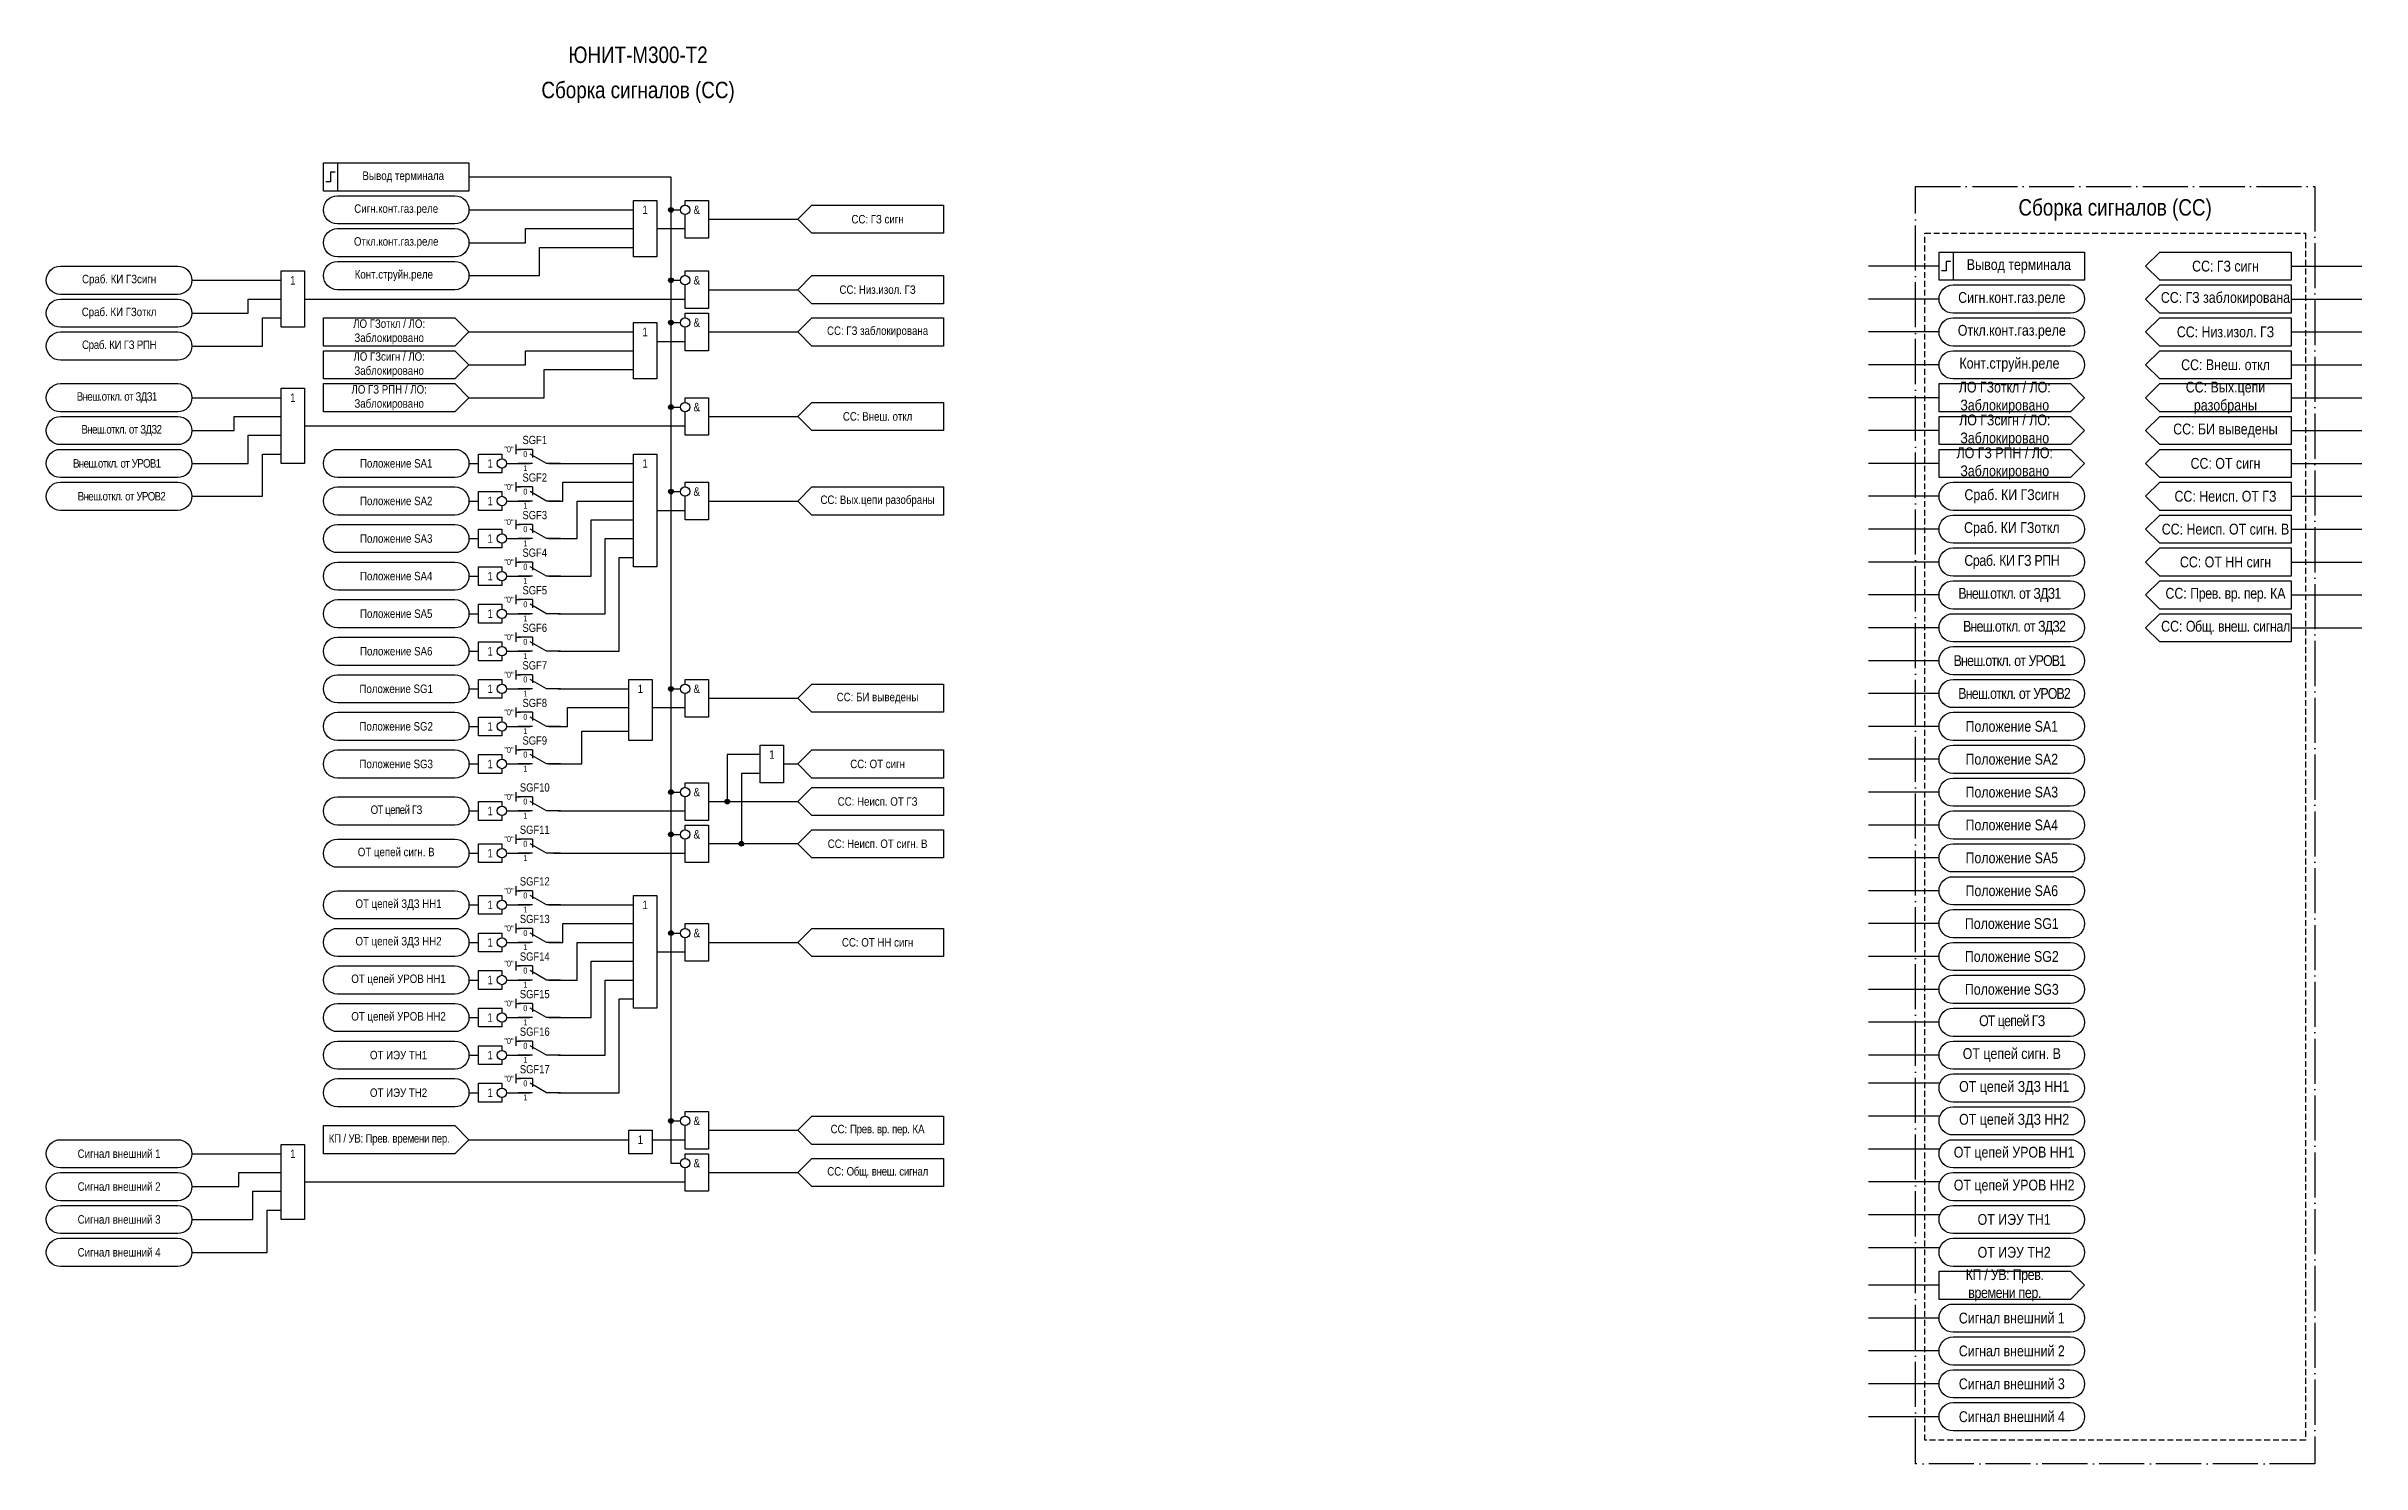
# Model space of a CAD drawing. Header units: millimetres. Extents: x -999 to 446, y 73 to 378.
# Drawn here: x -47 to 446, y 76 to 377.8 of the extents above.
import ezdxf
from ezdxf.enums import TextEntityAlignment as Align

# ---------------------------------------------------------------- set-up
doc = ezdxf.new("R2010")
doc.units = ezdxf.units.MM
doc.linetypes.add('ACAD_ISO04W100', pattern=[30, 24, -3, 0, -3])
doc.linetypes.add('штриховая2', pattern=[0.375, 0.25, -0.125])
doc.layers.add('TEXT', color=7, linetype='Continuous', lineweight=25)
doc.layers.add('Основная', color=7, linetype='Continuous')
doc.styles.add('2.5_Gost_RD', font='ARIALN.TTF', dxfattribs={"height": 2.5})
doc.styles.add('3.5_Gost_RD', font='ARIALN.TTF', dxfattribs={"height": 3.5})
doc.styles.add('Вывод', font='ARIALN.TTF', dxfattribs={"height": 2.5})
doc.styles.add('Компонент', font='ARIALN.TTF', dxfattribs={"height": 3.5})

# ---------------------------------------------------------------- blocks, each defined once
blk = doc.blocks.new('Точка')
at = {"ltscale": 100}
h = blk.add_hatch(color=256, dxfattribs=at)
h.dxf.hatch_style = 1
edge = h.paths.add_edge_path()
edge.add_arc((0, 0), 0.5, 0, 360)
blk.add_circle((0, 0), 0.5, dxfattribs=at)
blk = doc.blocks.new('*U78')
at = {"layer": 'Основная', "color": 0}
blk.add_line((0, 0), (7, 4), dxfattribs=at)
at = {"layer": 'Основная', "ltscale": 0.35}
blk.add_line((6, 6), (6, 2.5), dxfattribs=at)
blk = doc.blocks.new('*U88')
at = {"layer": 'Основная', "color": 0}
for p, q in [((-3, 6), (-9, 6)), ((-3, 0), (-9, 0)), ((9, 0), (3, 0))]:
    blk.add_line(p, q, dxfattribs=at)
at = {"layer": 'Основная', "ltscale": 0.25, "xscale": -1}
blk.add_blockref('*U78', (3, 0), dxfattribs=at)
at = {"layer": 'Основная'}
for tag, height, style, p in [('ОУ', 3.5, 'Компонент', (-2, 10)), ('В1', 2.5, 'Вывод', (-13, 6)), ('В2', 2.5, 'Вывод', (-6, 4)), ('В3', 2.5, 'Вывод', (-6, -2))]:
    blk.add_attdef(tag, text='', height=height, dxfattribs=dict(at, style=style)).set_placement(p, align=Align.MIDDLE_CENTER)
blk = doc.blocks.new('*U89')
at = {"layer": 'Основная', "color": 0}
for p, q in [((-3, 6), (-9, 6)), ((-3, 0), (-9, 0)), ((9, 0), (3, 0))]:
    blk.add_line(p, q, dxfattribs=at)
at = {"layer": 'Основная', "ltscale": 0.25, "xscale": -1}
blk.add_blockref('*U78', (3, 0), dxfattribs=at)
at = {"layer": 'Основная'}
for tag, height, style, p in [('ОУ', 3.5, 'Компонент', (-2, 10)), ('В1', 2.5, 'Вывод', (-13, 7)), ('В2', 2.5, 'Вывод', (-6, 4)), ('В3', 2.5, 'Вывод', (-6, -2))]:
    blk.add_attdef(tag, text='', height=height, dxfattribs=dict(at, style=style)).set_placement(p, align=Align.MIDDLE_CENTER)

msp = doc.modelspace()

# ---------------------------------------------------------------- linework, layer by layer
at = {"ltscale": 100}
for p, q in [((86, 343), (88, 343)), ((86, 339), (86, 149)), ((356, 331), (341, 331)), ((431, 331), (446, 331)), ((86, 328), (88, 328)), ((356, 324), (341, 324)), ((431, 324), (446, 324)), ((86, 319), (88, 319)), ((356, 317), (341, 317)), ((431, 317), (446, 317)), ((356, 310), (341, 310)), ((431, 310), (446, 310)), ((86, 301), (88, 301)), ((356, 303), (341, 303)), ((431, 303), (446, 303)), ((356, 296), (341, 296)), ((431, 296), (446, 296)), ((53, 293), (53, 291)), ((53, 292), (54, 292)), ((356, 289), (341, 289)), ((431, 289), (446, 289)), ((53, 285), (53, 283)), ((53, 284), (54, 284)), ((86, 283), (88, 283)), ((356, 282), (341, 282)), ((431, 282), (446, 282)), ((53, 277), (53, 275)), ((53, 276), (54, 276)), ((356, 275), (341, 275)), ((431, 275), (446, 275)), ((53, 269), (53, 267)), ((53, 268), (54, 268)), ((356, 268), (341, 268)), ((431, 268), (446, 268)), ((53, 261), (53, 259)), ((53, 260), (54, 260)), ((356, 261), (341, 261)), ((431, 261), (446, 261)), ((53, 253), (53, 251)), ((53, 252), (54, 252)), ((356, 254), (341, 254)), ((431, 254), (446, 254)), ((356, 247), (341, 247)), ((53, 245), (53, 243)), ((53, 244), (54, 244)), ((53, 237), (53, 235)), ((62, 241), (77, 241)), ((86, 241), (88, 241)), ((356, 240), (341, 240)), ((53, 236), (54, 236)), ((356, 233), (341, 233)), ((53, 229), (53, 227)), ((53, 228), (54, 228)), ((356, 226), (341, 226)), ((53, 219), (53, 217)), ((53, 218), (54, 218)), ((86, 219), (88, 219)), ((94, 217), (113, 217)), ((356, 219), (341, 219)), ((62, 215), (89, 215)), ((356, 212), (341, 212)), ((53, 210), (53, 208)), ((53, 209), (54, 209)), ((86, 210), (88, 210)), ((43, 206), (45, 206)), ((61, 206), (89, 206)), ((356, 205), (341, 205)), ((53, 199), (53, 197)), ((53, 198), (54, 198)), ((356, 198), (341, 198)), ((53, 191), (53, 189)), ((53, 190), (54, 190)), ((86, 189), (88, 189)), ((356, 191), (341, 191)), ((53, 183), (53, 181)), ((356, 184), (341, 184)), ((53, 182), (54, 182)), ((53, 175), (53, 173)), ((53, 174), (54, 174)), ((356, 177), (341, 177)), ((356, 170), (341, 170)), ((53, 167), (53, 165)), ((53, 166), (54, 166)), ((356, 163), (341, 163)), ((53, 159), (53, 157)), ((53, 158), (54, 158)), ((356, 157), (341, 157)), ((86, 149), (88, 149)), ((356, 150), (341, 150)), ((356, 143), (341, 143)), ((356, 136), (341, 136)), ((356, 129), (341, 129)), ((356, 122), (341, 122)), ((356, 114), (341, 114)), ((356, 107), (341, 107)), ((356, 100), (341, 100)), ((356, 93), (341, 93)), ((356, 86), (341, 86))]:
    msp.add_line(p, q, dxfattribs=at)
for points in [[(43, 350), (86, 350), (86, 339), (88, 339)], [(43, 350), (86, 350), (86, 339), (88, 339)], [(43, 343), (78, 343)], [(89, 344), (89, 345), (94, 345), (94, 337), (89, 337), (89, 342)], [(94, 341), (113, 341)], [(43, 336), (55, 336), (55, 339), (78, 339)], [(83, 339), (89, 339)], [(43, 329), (58, 329), (58, 335), (78, 335)], [(400, 331), (403, 334), (431, 334), (431, 328), (403, 328), (400, 331)], [(89, 329), (89, 330), (94, 330), (94, 322), (89, 322), (89, 327)], [(94, 326), (113, 326)], [(400, 324), (403, 327), (431, 327), (431, 321), (403, 321), (400, 324)], [(89, 320), (89, 321), (94, 321), (94, 313), (89, 313), (89, 318)], [(43, 317), (78, 317)], [(94, 317), (113, 317)], [(400, 317), (403, 320), (431, 320), (431, 314), (403, 314), (400, 317)], [(43, 310), (55, 310), (55, 313), (78, 313)], [(83, 315), (89, 315)], [(400, 310), (403, 313), (431, 313), (431, 307), (403, 307), (400, 310)], [(43, 303), (59, 303), (59, 309), (78, 309)], [(356, 306), (384, 306), (387, 303), (384, 300), (356, 300), (356, 306)], [(400, 303), (403, 306), (431, 306), (431, 300), (403, 300), (400, 303)], [(89, 302), (89, 303), (94, 303), (94, 295), (89, 295), (89, 300)], [(94, 299), (113, 299)], [(356, 299), (384, 299), (387, 296), (384, 293), (356, 293), (356, 299)], [(400, 296), (403, 299), (431, 299), (431, 293), (403, 293), (400, 296)], [(50, 288), (50, 287), (45, 287), (45, 291), (50, 291), (50, 290)], [(356, 292), (384, 292), (387, 289), (384, 286), (356, 286), (356, 292)], [(400, 289), (403, 292), (431, 292), (431, 286), (403, 286), (400, 289)], [(43, 289), (45, 289)], [(51, 289), (56, 289)], [(60, 289), (78, 289)], [(50, 280), (50, 279), (45, 279), (45, 283), (50, 283), (50, 282)], [(60, 281), (63, 281), (63, 285), (78, 285)], [(89, 284), (89, 285), (94, 285), (94, 277), (89, 277), (89, 282)], [(400, 282), (403, 285), (431, 285), (431, 279), (403, 279), (400, 282)], [(43, 281), (45, 281)], [(51, 281), (56, 281)], [(60, 273), (66, 273), (66, 281), (78, 281)], [(60, 265), (69, 265), (69, 277), (78, 277)], [(83, 279), (89, 279)], [(94, 281), (113, 281)], [(400, 275), (403, 278), (431, 278), (431, 272), (403, 272), (400, 275)], [(43, 273), (45, 273)], [(50, 272), (50, 271), (45, 271), (45, 275), (50, 275), (50, 274)], [(51, 273), (56, 273)], [(62, 257), (72, 257), (72, 273), (78, 273)], [(50, 264), (50, 263), (45, 263), (45, 267), (50, 267), (50, 266)], [(62, 249), (75, 249), (75, 269), (78, 269)], [(400, 268), (403, 271), (431, 271), (431, 265), (403, 265), (400, 268)], [(43, 265), (45, 265)], [(51, 265), (56, 265)], [(400, 261), (403, 264), (431, 264), (431, 258), (403, 258), (400, 261)], [(43, 257), (45, 257)], [(50, 256), (50, 255), (45, 255), (45, 259), (50, 259), (50, 258)], [(51, 257), (56, 257)], [(400, 254), (403, 257), (431, 257), (431, 251), (403, 251), (400, 254)], [(43, 249), (45, 249)], [(50, 248), (50, 247), (45, 247), (45, 251), (50, 251), (50, 250)], [(51, 249), (56, 249)], [(50, 240), (50, 239), (45, 239), (45, 243), (50, 243), (50, 242)], [(89, 242), (89, 243), (94, 243), (94, 235), (89, 235), (89, 240)], [(43, 241), (45, 241)], [(51, 241), (56, 241)], [(60, 233), (64, 233), (64, 237), (77, 237)], [(82, 237), (89, 237)], [(94, 239), (113, 239)], [(43, 233), (45, 233)], [(50, 232), (50, 231), (45, 231), (45, 235), (50, 235), (50, 234)], [(51, 233), (56, 233)], [(60, 225), (67, 225), (67, 232), (77, 232)], [(50, 224), (50, 223), (45, 223), (45, 227), (50, 227), (50, 226)], [(105, 227), (98, 227), (98, 217)], [(43, 225), (45, 225)], [(51, 225), (56, 225)], [(105, 223), (101, 223), (101, 208)], [(110, 225), (113, 225)], [(50, 214), (50, 213), (45, 213), (45, 217), (50, 217), (50, 216)], [(89, 220), (89, 221), (94, 221), (94, 213), (89, 213), (89, 218)], [(43, 215), (45, 215)], [(51, 215), (56, 215)], [(89, 211), (89, 212), (94, 212), (94, 204), (89, 204), (89, 209)], [(50, 205), (50, 204), (45, 204), (45, 208), (50, 208), (50, 207)], [(113, 208), (94, 208)], [(51, 206), (56, 206)], [(43, 195), (45, 195)], [(50, 194), (50, 193), (45, 193), (45, 197), (50, 197), (50, 196)], [(51, 195), (56, 195)], [(60, 195), (78, 195)], [(50, 186), (50, 185), (45, 185), (45, 189), (50, 189), (50, 188)], [(60, 187), (63, 187), (63, 191), (78, 191)], [(89, 190), (89, 191), (94, 191), (94, 183), (89, 183), (89, 188)], [(43, 187), (45, 187)], [(51, 187), (56, 187)], [(60, 179), (66, 179), (66, 187), (78, 187)], [(60, 171), (69, 171), (69, 183), (78, 183)], [(83, 185), (89, 185)], [(94, 187), (113, 187)], [(43, 179), (45, 179)], [(50, 178), (50, 177), (45, 177), (45, 181), (50, 181), (50, 180)], [(51, 179), (56, 179)], [(62, 163), (72, 163), (72, 179), (78, 179)], [(50, 170), (50, 169), (45, 169), (45, 173), (50, 173), (50, 172)], [(62, 155), (75, 155), (75, 175), (78, 175)], [(43, 171), (45, 171)], [(51, 171), (56, 171)], [(43, 163), (45, 163)], [(50, 162), (50, 161), (45, 161), (45, 165), (50, 165), (50, 164)], [(51, 163), (56, 163)], [(43, 155), (45, 155)], [(50, 154), (50, 153), (45, 153), (45, 157), (50, 157), (50, 156)], [(51, 155), (56, 155)], [(86, 149), (86, 140), (88, 140)], [(89, 150), (89, 151), (94, 151), (94, 143), (89, 143), (89, 148)], [(43, 145), (77, 145)], [(82, 145), (89, 145)], [(94, 147), (113, 147)], [(-16, 142), (3, 142)], [(89, 141), (89, 142), (94, 142), (94, 134), (89, 134), (89, 139)], [(-16, 135), (-6, 135), (-6, 138), (3, 138)], [(-16, 128), (-3, 128), (-3, 134), (3, 134)], [(94, 138), (113, 138)], [(-16, 121), (0, 121), (0, 130), (3, 130)], [(356, 117), (384, 117), (387, 114), (384, 111), (356, 111), (356, 117)]]:
    msp.add_lwpolyline(points, dxfattribs=at)
at = {"color": 251, "linetype": 'ACAD_ISO04W100', "lineweight": 30, "ltscale": 0.4, "true_color": 0x58595b}
msp.add_lwpolyline([(351, 348), (436, 348), (436, 76), (351, 76)], close=True, dxfattribs=at)
at = {"ltscale": 100}
for points in [[(78, 345), (83, 345), (83, 333), (78, 333)], [(356, 334), (359, 334), (359, 328), (356, 328)], [(356, 334), (387, 334), (387, 328), (356, 328)], [(78, 319), (83, 319), (83, 307), (78, 307)], [(78, 291), (83, 291), (83, 267), (78, 267)], [(77, 243), (82, 243), (82, 230), (77, 230)], [(105, 229), (110, 229), (110, 221), (105, 221)], [(78, 197), (83, 197), (83, 173), (78, 173)], [(3, 144), (8, 144), (8, 128), (3, 128)], [(77, 147), (82, 147), (82, 142), (77, 142)]]:
    msp.add_lwpolyline(points, close=True, dxfattribs=at)
at = {"linetype": 'штриховая2', "ltscale": 5}
msp.add_lwpolyline([(353, 338), (434, 338), (434, 81), (353, 81)], close=True, dxfattribs=at)
at = {"lineweight": 30, "ltscale": 100}
msp.add_lwpolyline([(358.5, 332), (357.5, 332), (357.5, 330), (356.5, 330)], dxfattribs=at)
at = {"ltscale": 100}
for points in [[(359, 321, -1), (359, 327), (384, 327, -1), (384, 321)], [(359, 314, -1), (359, 320), (384, 320, -1), (384, 314)], [(359, 307, -1), (359, 313), (384, 313, -1), (384, 307)], [(359, 279, -1), (359, 285), (384, 285, -1), (384, 279)], [(359, 272, -1), (359, 278), (384, 278, -1), (384, 272)], [(359, 265, -1), (359, 271), (384, 271, -1), (384, 265)], [(359, 258, -1), (359, 264), (384, 264, -1), (384, 258)], [(359, 251, -1), (359, 257), (384, 257, -1), (384, 251)], [(359, 244, -1), (359, 250), (384, 250, -1), (384, 244)], [(359, 237, -1), (359, 243), (384, 243, -1), (384, 237)], [(359, 230, -1), (359, 236), (384, 236, -1), (384, 230)], [(359, 223, -1), (359, 229), (384, 229, -1), (384, 223)], [(359, 216, -1), (359, 222), (384, 222, -1), (384, 216)], [(359, 209, -1), (359, 215), (384, 215, -1), (384, 209)], [(359, 202, -1), (359, 208), (384, 208, -1), (384, 202)], [(359, 195, -1), (359, 201), (384, 201, -1), (384, 195)], [(359, 188, -1), (359, 194), (384, 194, -1), (384, 188)], [(359, 181, -1), (359, 187), (384, 187, -1), (384, 181)], [(359, 174, -1), (359, 180), (384, 180, -1), (384, 174)], [(359, 167, -1), (359, 173), (384, 173, -1), (384, 167)], [(359, 160, -1), (359, 166), (384, 166, -1), (384, 160)], [(359, 153, -1), (359, 159), (384, 159, -1), (384, 153)], [(359, 146, -1), (359, 152), (384, 152, -1), (384, 146)], [(359, 139, -1), (359, 145), (384, 145, -1), (384, 139)], [(359, 132, -1), (359, 138), (384, 138, -1), (384, 132)], [(359, 125, -1), (359, 131), (384, 131, -1), (384, 125)], [(359, 118, -1), (359, 124), (384, 124, -1), (384, 118)], [(359, 104, -1), (359, 110), (384, 110, -1), (384, 104)], [(359, 97, -1), (359, 103), (384, 103, -1), (384, 97)], [(359, 90, -1), (359, 96), (384, 96, -1), (384, 90)], [(359, 83, -1), (359, 89), (384, 89, -1), (384, 83)]]:
    msp.add_lwpolyline(points, format="xyb", close=True, dxfattribs=at)
for centre in [(89, 343), (89, 328), (89, 319), (89, 301), (50, 289), (50, 281), (89, 283), (50, 273), (50, 265), (50, 257), (50, 249), (50, 241), (89, 241), (50, 233), (50, 225), (89, 219), (50, 215), (89, 210), (50, 206), (50, 195), (50, 187), (89, 189), (50, 179), (50, 171), (50, 163), (50, 155), (89, 149), (89, 140)]:
    msp.add_circle(centre, 1, dxfattribs=at)
at = {"layer": 'TEXT', "ltscale": 100}
for points in [[(12, 353), (15, 353), (15, 347), (12, 347)], [(12, 353), (43, 353), (43, 347), (12, 347)], [(3, 330), (8, 330), (8, 318), (3, 318)], [(3, 305), (8, 305), (8, 289), (3, 289)]]:
    msp.add_lwpolyline(points, close=True, dxfattribs=at)
for points in [[(14.5, 351), (13.5, 351), (13.5, 349), (12.5, 349)], [(113, 341), (116, 344), (144, 344), (144, 338), (116, 338), (113, 341)], [(-16, 328), (3, 328)], [(113, 326), (116, 329), (144, 329), (144, 323), (116, 323), (113, 326)], [(-16, 321), (-4, 321), (-4, 324), (3, 324)], [(8, 324), (89, 324)], [(-16, 314), (-1, 314), (-1, 320), (3, 320)], [(12, 320), (40, 320), (43, 317), (40, 314), (12, 314), (12, 320)], [(113, 317), (116, 320), (144, 320), (144, 314), (116, 314), (113, 317)], [(12, 313), (40, 313), (43, 310), (40, 307), (12, 307), (12, 313)], [(12, 306), (40, 306), (43, 303), (40, 300), (12, 300), (12, 306)], [(-16, 303), (3, 303)], [(113, 299), (116, 302), (144, 302), (144, 296), (116, 296), (113, 299)], [(-16, 296), (-7, 296), (-7, 299), (3, 299)], [(8, 297), (89, 297)], [(-16, 289), (-4, 289), (-4, 295), (3, 295)], [(-16, 282), (-1, 282), (-1, 291), (3, 291)], [(113, 281), (116, 284), (144, 284), (144, 278), (116, 278), (113, 281)], [(113, 239), (116, 242), (144, 242), (144, 236), (116, 236), (113, 239)], [(113, 225), (116, 228), (144, 228), (144, 222), (116, 222), (113, 225)], [(113, 217), (116, 220), (144, 220), (144, 214), (116, 214), (113, 217)], [(113, 208), (116, 211), (144, 211), (144, 205), (116, 205), (113, 208)], [(113, 187), (116, 190), (144, 190), (144, 184), (116, 184), (113, 187)], [(12, 148), (40, 148), (43, 145), (40, 142), (12, 142), (12, 148)], [(113, 147), (116, 150), (144, 150), (144, 144), (116, 144), (113, 147)], [(113, 138), (116, 141), (144, 141), (144, 135), (116, 135), (113, 138)], [(8, 136), (89, 136)]]:
    msp.add_lwpolyline(points, dxfattribs=at)
for points in [[(15, 340, -1), (15, 346), (40, 346, -1), (40, 340)], [(15, 333, -1), (15, 339), (40, 339, -1), (40, 333)], [(-44, 325, -1), (-44, 331), (-19, 331, -1), (-19, 325)], [(15, 326, -1), (15, 332), (40, 332, -1), (40, 326)], [(-44, 318, -1), (-44, 324), (-19, 324, -1), (-19, 318)], [(-44, 311, -1), (-44, 317), (-19, 317, -1), (-19, 311)], [(-44, 300, -1), (-44, 306), (-19, 306, -1), (-19, 300)], [(-44, 293, -1), (-44, 299), (-19, 299, -1), (-19, 293)], [(-44, 286, -1), (-44, 292), (-19, 292, -1), (-19, 286)], [(15, 286, -1), (15, 292), (40, 292, -1), (40, 286)], [(-44, 279, -1), (-44, 285), (-19, 285, -1), (-19, 279)], [(15, 278, -1), (15, 284), (40, 284, -1), (40, 278)], [(15, 270, -1), (15, 276), (40, 276, -1), (40, 270)], [(15, 262, -1), (15, 268), (40, 268, -1), (40, 262)], [(15, 254, -1), (15, 260), (40, 260, -1), (40, 254)], [(15, 246, -1), (15, 252), (40, 252, -1), (40, 246)], [(15, 238, -1), (15, 244), (40, 244, -1), (40, 238)], [(15, 230, -1), (15, 236), (40, 236, -1), (40, 230)], [(15, 222, -1), (15, 228), (40, 228, -1), (40, 222)], [(15, 212, -1), (15, 218), (40, 218, -1), (40, 212)], [(15, 203, -1), (15, 209), (40, 209, -1), (40, 203)], [(15, 192, -1), (15, 198), (40, 198, -1), (40, 192)], [(15, 184, -1), (15, 190), (40, 190, -1), (40, 184)], [(15, 176, -1), (15, 182), (40, 182, -1), (40, 176)], [(15, 168, -1), (15, 174), (40, 174, -1), (40, 168)], [(15, 160, -1), (15, 166), (40, 166, -1), (40, 160)], [(15, 152, -1), (15, 158), (40, 158, -1), (40, 152)], [(-44, 139, -1), (-44, 145), (-19, 145, -1), (-19, 139)], [(-44, 132, -1), (-44, 138), (-19, 138, -1), (-19, 132)], [(-44, 125, -1), (-44, 131), (-19, 131, -1), (-19, 125)], [(-44, 118, -1), (-44, 124), (-19, 124, -1), (-19, 118)]]:
    msp.add_lwpolyline(points, format="xyb", close=True, dxfattribs=at)

# ---------------------------------------------------------------- block references
at = {"ltscale": 100}
for p in [(86, 343), (86, 328), (86, 319), (86, 301), (86, 283), (86, 241), (86, 219), (98, 217), (86, 210), (101, 208), (86, 189), (86, 149)]:
    msp.add_blockref('Точка', p, dxfattribs=at)
at = {"layer": 'Основная', "ltscale": 0.25, "xscale": 0.5, "yscale": 0.5, "zscale": 0.5}
for name, p, values in [('*U88', (58, 289), {'ОУ': 'SGF1', 'В1': '"0"', 'В2': '0', 'В3': '1'}), ('*U88', (58, 281), {'ОУ': 'SGF2', 'В1': '"0"', 'В2': '0', 'В3': '1'}), ('*U89', (58, 273), {'ОУ': 'SGF3', 'В1': '"0"', 'В2': '0', 'В3': '1'}), ('*U88', (58, 265), {'ОУ': 'SGF4', 'В1': '"0"', 'В2': '0', 'В3': '1'}), ('*U88', (58, 257), {'ОУ': 'SGF5', 'В1': '"0"', 'В2': '0', 'В3': '1'}), ('*U88', (58, 249), {'ОУ': 'SGF6', 'В1': '"0"', 'В2': '0', 'В3': '1'}), ('*U88', (58, 241), {'ОУ': 'SGF7', 'В1': '"0"', 'В2': '0', 'В3': '1'}), ('*U88', (58, 233), {'ОУ': 'SGF8', 'В1': '"0"', 'В2': '0', 'В3': '1'}), ('*U88', (58, 225), {'ОУ': 'SGF9', 'В1': '"0"', 'В2': '0', 'В3': '1'}), ('*U88', (58, 215), {'ОУ': 'SGF10', 'В1': '"0"', 'В2': '0', 'В3': '1'}), ('*U88', (58, 206), {'ОУ': 'SGF11', 'В1': '"0"', 'В2': '0', 'В3': '1'}), ('*U88', (58, 195), {'ОУ': 'SGF12', 'В1': '"0"', 'В2': '0', 'В3': '1'}), ('*U88', (58, 187), {'ОУ': 'SGF13', 'В1': '"0"', 'В2': '0', 'В3': '1'}), ('*U89', (58, 179), {'ОУ': 'SGF14', 'В1': '"0"', 'В2': '0', 'В3': '1'}), ('*U88', (58, 171), {'ОУ': 'SGF15', 'В1': '"0"', 'В2': '0', 'В3': '1'}), ('*U88', (58, 163), {'ОУ': 'SGF16', 'В1': '"0"', 'В2': '0', 'В3': '1'}), ('*U88', (58, 155), {'ОУ': 'SGF17', 'В1': '"0"', 'В2': '0', 'В3': '1'})]:
    msp.add_blockref(name, p, dxfattribs=at).add_auto_attribs(values)

# ---------------------------------------------------------------- texts
at = {"color": 30, "ltscale": 100, "char_height": 3.5, "width": 140, "attachment_point": 5, "style": '3.5_Gost_RD'}
for s, insert in [('ЮНИТ-М300-Т2', (79, 376)), ('Сборка сигналов (СС)', (79, 368))]:
    msp.add_mtext(s, dxfattribs=dict(at, insert=insert))
at = {"color": 30, "ltscale": 100, "true_color": 0xef8637, "insert": (393.5, 343), "char_height": 3.5, "width": 85, "attachment_point": 5, "style": '3.5_Gost_RD'}
msp.add_mtext('Сборка сигналов (СС)', dxfattribs=at)
at = {"ltscale": 100, "attachment_point": 5, "style": '2.5_Gost_RD'}
for s, insert, char_height, width in [('1', (80.5, 343), 1.8, 5), ('&', (91.5, 343), 1.8, 5), ('СС: ГЗ сигн', (417, 331), 2.3, 28), ('&', (91.5, 328), 1.8, 5), ('\\A1;Сигн.конт.газ.реле', (371.5, 324), 2.3, 31), ('СС: ГЗ заблокирована', (417, 324), 2.3, 28), ('1', (80.5, 317), 1.8, 5), ('&', (91.5, 319), 1.8, 5), ('\\A1;Откл.конт.газ.реле', (371.5, 317), 2.3, 31), ('СС: Низ.изол. ГЗ', (417, 317), 2.3, 28), ('\\A1;Конт.струйн.реле', (371, 310), 2.3, 31), ('СС: Внеш. откл', (417, 310), 2.3, 28), ('СС: Вых.цепи разобраны', (417, 303), 2.3, 28), ('&', (91.5, 301), 1.8, 5), ('СС: БИ выведены', (417, 296), 2.3, 28), ('1', (47.5, 289), 1.8, 5), ('1', (80.5, 289), 1.8, 5), ('СС: ОТ сигн', (417, 289), 2.3, 28), ('1', (47.5, 281), 1.8, 5), ('&', (91.5, 283), 1.8, 5), ('\\A1;Сраб. КИ ГЗсигн', (371.5, 282), 2.3, 31), ('СС: Неисп. ОТ ГЗ', (417, 282), 2.3, 28), ('\\A1;Сраб. КИ ГЗоткл', (371.5, 275), 2.3, 31), ('СС: Неисп. ОТ сигн. В', (417, 275), 2.3, 27.7859), ('1', (47.5, 273), 1.8, 5), ('\\A1;{\\T0.95;Сраб. КИ ГЗ РПН}', (371.5, 268), 2.3, 31), ('СС: ОТ НН сигн', (417, 268), 2.3, 28), ('1', (47.5, 265), 1.8, 5), ('{\\T0.9;Внеш.откл. от ЗДЗ1}', (371, 261), 2.3, 31), ('СС: {\\T0.95;Прев. вр. пер.} КА', (417, 261), 2.3, 28), ('1', (47.5, 257), 1.8, 5), ('{\\T0.9;Внеш.откл. от ЗДЗ2}', (372, 254), 2.3, 31), ('СС: {\\T0.95;Общ. внеш. сигнал}', (417, 254), 2.3, 28), ('1', (47.5, 249), 1.8, 5), ('{\\T0.9;Внеш.откл. от УРОВ1}', (371, 247), 2.3, 31), ('1', (47.5, 241), 1.8, 5), ('1', (79.5, 241), 1.8, 5), ('&', (91.5, 241), 1.8, 5), ('{\\T0.9;Внеш.откл. от УРОВ2}', (372, 240), 2.3, 31), ('1', (47.5, 233), 1.8, 5), ('Положение SA1', (371.5, 233), 2.3, 31), ('1', (107.5, 227), 1.8, 5), ('Положение SA2', (371.5, 226), 2.3, 31), ('1', (47.5, 225), 1.8, 5), ('&', (91.5, 219), 1.8, 5), ('Положение SA3', (371.5, 219), 2.3, 31), ('1', (47.5, 215), 1.8, 5), ('Положение SA4', (371.5, 212), 2.3, 31), ('&', (91.5, 210), 1.8, 5), ('1', (47.5, 206), 1.8, 5), ('Положение SA5', (371.5, 205), 2.3, 31), ('Положение SA6', (371.5, 198), 2.3, 31), ('1', (47.5, 195), 1.8, 5), ('1', (80.5, 195), 1.8, 5), ('1', (47.5, 187), 1.8, 5), ('&', (91.5, 189), 1.8, 5), ('Положение SG1', (371.5, 191), 2.3, 31), ('\\pt23;Положение SG2', (371.5, 184), 2.3, 31), ('1', (47.5, 179), 1.8, 5), ('\\pt23;Положение SG3', (371.5, 177), 2.3, 31), ('1', (47.5, 171), 1.8, 5), ('{\\T0.9;ОТ цепей ГЗ}', (371.5, 170), 2.3, 31), ('1', (47.5, 163), 1.8, 5), ('\\pt11.5;ОТ цепей сигн. В', (371.5, 163), 2.3, 31), ('1', (47.5, 155), 1.8, 5), ('ОТ цепей ЗДЗ НН1', (372, 156), 2.3, 31), ('&', (91.5, 149), 1.8, 5), ('ОТ цепей ЗДЗ НН2', (372, 149), 2.3, 31), ('1', (79.5, 145), 1.8, 5), ('ОТ цепей УРОВ НН1', (372, 142), 2.3, 31), ('1', (5.5, 142), 1.8, 5), ('&', (91.5, 140), 1.8, 5), ('ОТ цепей УРОВ НН2', (372, 135), 2.3, 31), ('ОТ ИЭУ ТН1', (372, 128), 2.3, 31), ('ОТ ИЭУ ТН2', (372, 121), 2.3, 31), ('Сигнал внешний 1', (371.5, 107), 2.3, 31), ('Сигнал внешний 2', (371.5, 100), 2.3, 31), ('Сигнал внешний 3', (371.5, 93), 2.3, 31), ('Сигнал внешний 4', (371.5, 86), 2.3, 31)]:
    msp.add_mtext(s, dxfattribs=dict(at, insert=insert, char_height=char_height, width=width))
at = {"layer": 'TEXT', "ltscale": 100, "width": 28, "attachment_point": 5, "style": '2.5_Gost_RD'}
for s, insert, char_height in [('Вывод терминала', (29, 350), 1.8), ('\\A1;Сигн.конт.газ.реле', (27.5, 343), 1.8), ('СС: ГЗ сигн', (130, 341), 1.8), ('\\A1;Откл.конт.газ.реле', (27.5, 336), 1.8), ('\\A1;Конт.струйн.реле', (27, 329), 1.8), ('Вывод терминала', (373, 331), 2.3), ('\\A1;Сраб. КИ ГЗсигн', (-31.5, 328), 1.8), ('1', (5.5, 328), 1.8), ('СС: Низ.изол. ГЗ', (130, 326), 1.8), ('\\A1;Сраб. КИ ГЗоткл', (-31.5, 321), 1.8), ('ЛО ГЗоткл / ЛО:\\PЗаблокировано', (26, 317), 1.8), ('СС: ГЗ заблокирована', (130, 317), 1.8), ('\\A1;{\\T0.95;Сраб. КИ ГЗ РПН}', (-31.5, 314), 1.8), ('ЛО ГЗсигн / ЛО:\\PЗаблокировано', (26, 310), 1.8), ('ЛО ГЗ РПН / ЛО: Заблокировано', (26, 303), 1.8), ('ЛО ГЗоткл / ЛО:\\PЗаблокировано', (370, 303), 2.3), ('{\\T0.9;Внеш.откл. от ЗДЗ1}', (-32, 303), 1.8), ('1', (5.5, 303), 1.8), ('{\\T0.9;Внеш.откл. от ЗДЗ2}', (-31, 296), 1.8), ('СС: Внеш. откл', (130, 299), 1.8), ('ЛО ГЗсигн / ЛО:\\PЗаблокировано', (370, 296), 2.3), ('ЛО ГЗ РПН / ЛО: Заблокировано', (370, 289), 2.3), ('{\\T0.9;Внеш.откл. от УРОВ1}', (-32, 289), 1.8), ('Положение SA1', (27.5, 289), 1.8), ('{\\T0.9;Внеш.откл. от УРОВ2}', (-31, 282), 1.8), ('Положение SA2', (27.5, 281), 1.8), ('СС: Вых.цепи разобраны', (130, 281), 1.8), ('Положение SA3', (27.5, 273), 1.8), ('Положение SA4', (27.5, 265), 1.8), ('Положение SA5', (27.5, 257), 1.8), ('Положение SA6', (27.5, 249), 1.8), ('Положение SG1', (27.5, 241), 1.8), ('СС: БИ выведены', (130, 239), 1.8), ('\\pt18;Положение SG2', (27.5, 233), 1.8), ('\\pt18;Положение SG3', (27.5, 225), 1.8), ('СС: ОТ сигн', (130, 225), 1.8), ('СС: Неисп. ОТ ГЗ', (130, 217), 1.8), ('{\\T0.9;ОТ цепей ГЗ}', (27.5, 215), 1.8), ('\\pt9;ОТ цепей сигн. В', (27.5, 206), 1.8), ('СС: Неисп. ОТ сигн. В', (130, 208), 1.8), ('ОТ цепей ЗДЗ НН1', (28, 195), 1.8), ('ОТ цепей ЗДЗ НН2', (28, 187), 1.8), ('СС: ОТ НН сигн', (130, 187), 1.8), ('ОТ цепей УРОВ НН1', (28, 179), 1.8), ('ОТ цепей УРОВ НН2', (28, 171), 1.8), ('ОТ ИЭУ ТН1', (28, 163), 1.8), ('ОТ ИЭУ ТН2', (28, 155), 1.8), ('СС: {\\T0.95;Прев. вр. пер.} КА', (130, 147), 1.8), ('Сигнал внешний 1', (-31.5, 142), 1.8), ('{\\T0.95;КП / УВ: Прев. времени пер.}', (26, 145), 1.8), ('СС: {\\T0.95;Общ. внеш. сигнал}', (130, 138), 1.8), ('Сигнал внешний 2', (-31.5, 135), 1.8), ('Сигнал внешний 3', (-31.5, 128), 1.8), ('Сигнал внешний 4', (-31.5, 121), 1.8)]:
    msp.add_mtext(s, dxfattribs=dict(at, insert=insert, char_height=char_height))
at = {"layer": 'TEXT', "color": 0, "ltscale": 100, "insert": (370, 114), "char_height": 2.3, "width": 25.5124, "attachment_point": 5, "style": '2.5_Gost_RD'}
msp.add_mtext('{\\T0.95;\\C256;КП / УВ: Прев. времени пер.}', dxfattribs=at)

doc.saveas('drawing.dxf')
